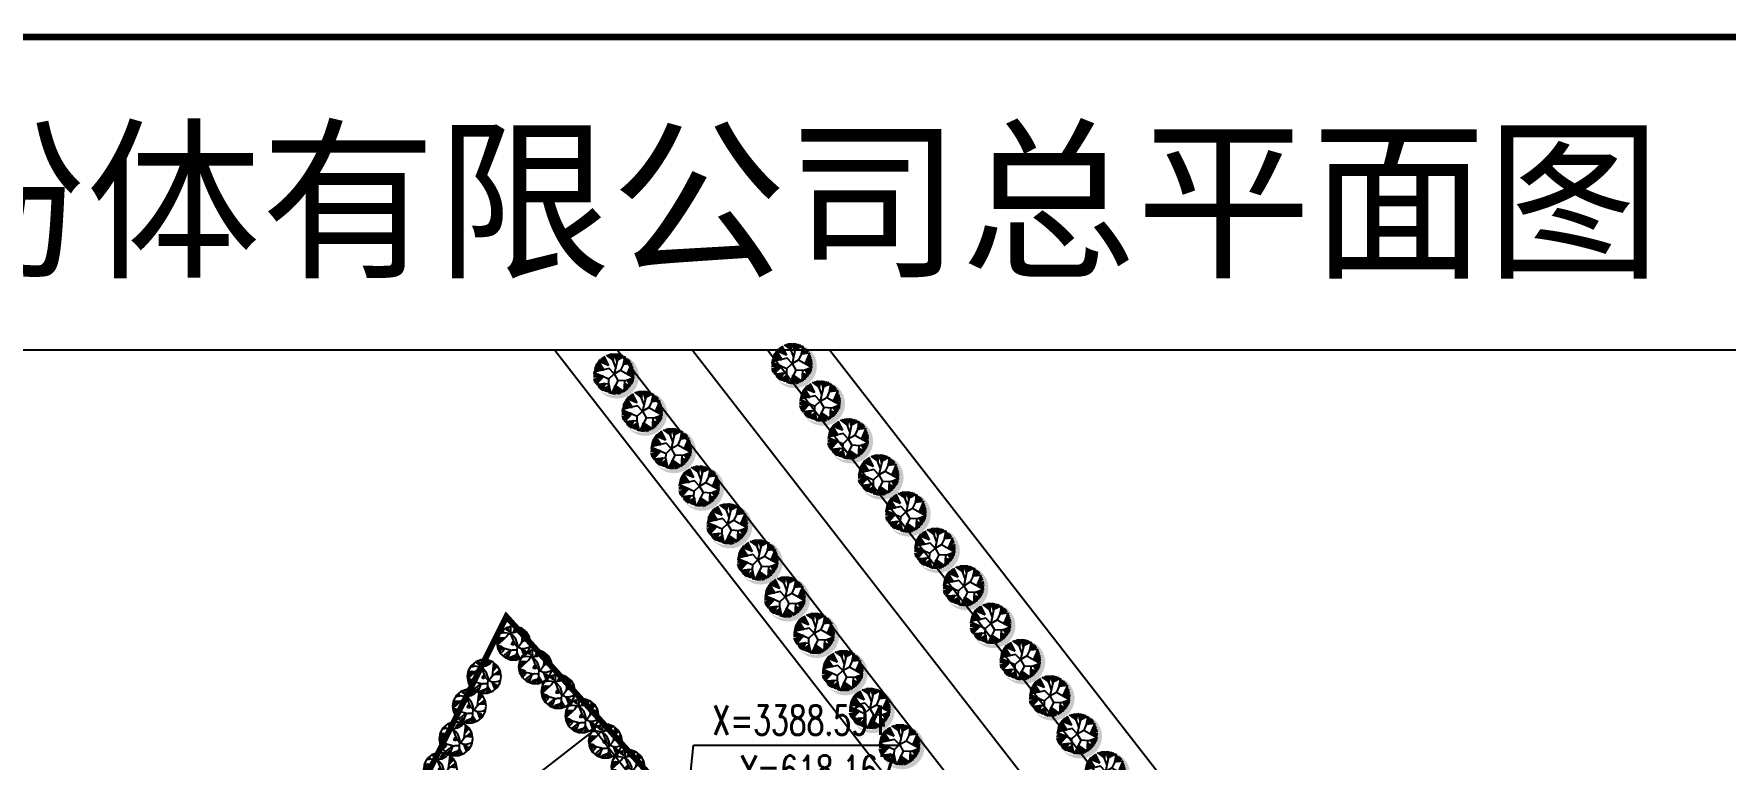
# Model space of a CAD drawing. Extents: x -17471 to 313636, y -71590 to 757901.
# Drawn here: x 88867 to 105992, y 26502 to 33851 of the extents above; entities that cross this region are included whole.
import ezdxf

# ---------------------------------------------------------------- set-up
doc = ezdxf.new("R2010")
doc.units = 0
doc.header["$LTSCALE"] = 1000
doc.header["$MEASUREMENT"] = 0
doc.linetypes.add('CENTER2', pattern=[1.125, 0.75, -0.125, 0.125, -0.125])
for name, color, linetype in [('A绿-1', 94, 'Continuous'), ('DIM_COOR', 3, 'Continuous'), ('JZD', 1, 'Continuous'), ('PUB_DIM', 3, 'Continuous'), ('PUB_TAB', 7, 'Continuous'), ('PUB_TEXT', 7, 'Continuous'), ('PUB_TITLE', 4, 'Continuous'), ('乔木', 93, 'Continuous'), ('道路', 2, 'Continuous')]:
    doc.layers.add(name, color=color, linetype=linetype)
doc.styles.add('_TCH_DIM', font='SIMPLEX', dxfattribs={"bigfont": 'GBCBIG'})
doc.styles.add('DIM', font='txt_____.ttf')
doc.styles.add('宋体', font='')
doc.styles.get('宋体').set_extended_font_data('SimSun')

# ---------------------------------------------------------------- blocks, each defined once
blk = doc.blocks.new('云杉')
at = {"layer": '道路', "linetype": 'CENTER2', "ltscale": 4}
h = blk.add_hatch(color=7, dxfattribs=at)
edge = h.paths.add_edge_path()
edge.add_ellipse((341642.9659094361, 74046.66497989596), major_axis=(-397.2453573062428, 585.0792942952565), ratio=0.9999999993520611, start_angle=107.07767182731021, end_angle=291.5808308227864, ccw=False)
edge.add_ellipse((341759.5108493344, 73960.43942414722), major_axis=(-409.208139567098, 601.4513970745475), ratio=0.9999999993529916, start_angle=95.53610480986013, end_angle=303.0120425622653)
at = {"color": 95}
for p, q in [((341327.9154484656, 74166.06309043094), (341113.9327861451, 74416.06854745196)), ((341476.3122477403, 74315.41853674134), (341133.7012320561, 74447.22044988442)), ((341133.7012320561, 74447.22044988442), (341327.9154484656, 74166.06309043094)), ((341476.3122477403, 74315.41853674134), (341152.6436668404, 74467.65789580684)), ((341476.3122477403, 74315.41853674134), (341183.1026983594, 74506.39237909415)), ((341224.5439703264, 74550.22350491927), (341476.3122477403, 74315.41853674124)), ((341271.5673755598, 74581.1997656768), (341476.3122477398, 74315.41853674177)), ((341318.5907807932, 74612.17602643436), (341476.3122477403, 74315.41853674136)), ((341611.6527772801, 74501.18247783328), (341713.9660661677, 74247.71830423479)), ((341766.4963000616, 74506.39237909415), (341672.2498503475, 74042.2955841356)), ((341766.4963000616, 74506.39237909415), (341996.4688617853, 74631.03363419263)), ((341969.1405130809, 74367.72689352054), (342237.9793073299, 74404.83390022589)), ((341996.4688617853, 74631.03363419263), (341971.0936193482, 74372.18079226531)), ((341971.0936193482, 74372.18079226531), (342023.6384824864, 74619.93424896413)), ((341971.0936193482, 74372.18079226531), (342070.6618877198, 74581.1997656768)), ((341971.0936193482, 74372.18079226531), (342106.581701782, 74550.22350491927)), ((342125.9371421297, 74539.9169611206), (341971.0936193482, 74372.18079226531)), ((342167.4390894583, 74506.39237909415), (341971.0936193482, 74372.18079226531)), ((342203.3589035204, 74457.35135200816), (341971.0936193482, 74372.18079226531)), ((342237.9793073299, 74404.83390022589), (342098.9351204377, 74053.28742017249)), ((341327.8944427355, 73946.29844931116), (340997.8001440589, 74052.16827025272)), ((341327.8944427354, 73946.29844931116), (340997.8001440589, 73982.5141555694)), ((340997.8001440589, 73845.69761811012), (341327.8944427355, 73946.29844931114)), ((341327.8944427355, 73946.29844931114), (340997.8001440589, 73917.95668342388)), ((341502.763256484, 74209.91728777754), (340999.1113120996, 74083.59456166874)), ((340999.1113120996, 74083.59456166874), (341502.763256484, 73873.2752128275)), ((341008.9037352302, 74147.64537379425), (341327.9154484656, 74166.06309043094)), ((341014.425193135, 73786.35004722547), (341327.8944427354, 73946.29844931116)), ((341019.9466510398, 74206.99294467892), (341327.9154484656, 74166.06309043094)), ((341025.4681089447, 74250.88069986556), (341327.9154484656, 74166.06309043094)), ((341327.9154484656, 74166.06309043094), (341039.3020913875, 74279.25200999268)), ((341039.3020913875, 73745.06724266925), (341327.8944427355, 73946.29844931116)), ((341327.9154484656, 74166.06309043094), (341069.7004475449, 74341.20453150776)), ((341078.0129720829, 73701.1794874826), (341327.8944427355, 73946.29844931116)), ((341327.9154484656, 74166.06309043094), (341091.8469545257, 74372.18079226531)), ((341327.8944427355, 73946.29844931116), (341097.0348582775, 73689.77414767059)), ((341671.084293959, 74041.59625030252), (341502.763256484, 74209.91728777754)), ((341502.763256484, 73873.2752128275), (341671.084293959, 74041.59625030252)), ((341502.763256484, 73704.95417535248), (341502.763256484, 73873.2752128275)), ((341671.084293959, 74041.59625030252), (341881.4855908028, 74167.83702840879)), ((341671.084293959, 74041.59625030252), (341797.3250720653, 73831.19495345875)), ((341971.0936193482, 74372.18079226531), (341881.4855908028, 74167.83702840879)), ((341881.4855908028, 74167.83702840879), (342334.8853228224, 73928.99189609465)), ((342334.8853228224, 73928.99189609465), (342054.0975140054, 73822.47957988235)), ((342098.9351204377, 74053.28742017249), (342269.7377491015, 74343.8094821382)), ((342098.9351204377, 74053.28742017249), (342305.7182385253, 74276.70368872376)), ((342098.9351204377, 74053.28742017249), (342327.8040701446, 74199.29135151068)), ((342330.5951367778, 74139.88715126448), (342098.9351204377, 74053.28742017249)), ((342344.3684438591, 74072.83798721159), (342098.9351204377, 74053.28742017249)), ((342098.9351204377, 74053.28742017249), (342333.3255280494, 73951.53789481186)), ((342344.3684438591, 74003.12724316673), (342098.9351204377, 74053.28742017249)), ((342327.8040701446, 73876.67387886766), (342111.1156192236, 73844.10847637331)), ((342208.9410367869, 73693.47789431436), (342111.1156192236, 73844.10847637331)), ((342111.1156192236, 73844.10847637331), (342233.8179350394, 73685.7196717846)), ((342269.7377491015, 73724.39752571037), (342111.1156192236, 73844.10847637331)), ((342327.8040701446, 73830.23780241211), (342111.1156192236, 73844.10847637331)), ((342111.1156192236, 73844.10847637331), (342280.7806649112, 73752.82546519901)), ((342300.1361052589, 73783.80172595655), (342111.1156192236, 73844.10847637331)), ((341097.0348582775, 73689.77414767059), (341502.763256484, 73727.0024763408)), ((341390.9595462647, 73716.74372864408), (341111.2023948734, 73670.20322672505)), ((341390.9595462646, 73716.74372864408), (341144.391817664, 73613.46060647084)), ((341163.7472580117, 73590.24256824306), (341390.9595462646, 73716.74372864408)), ((341191.3545475358, 73556.66135685508), (341390.9595462646, 73716.74372864408)), ((341227.3350369596, 73525.68509609753), (341390.9595462646, 73716.74372864408)), ((341266.045917655, 73497.31378597043), (341390.9595462647, 73716.74372864408)), ((341390.9595462647, 73716.74372864408), (341286.7608807492, 73488.77886583867)), ((341286.7608807492, 73488.77886583867), (341516.067153279, 73651.73858817262)), ((341516.067153279, 73651.73858817262), (341313.0693228884, 73481.85397027242)), ((341516.067153279, 73651.73858817262), (341365.553510665, 73456.03098141421)), ((341516.067153279, 73651.73858817267), (341418.0983738033, 73430.207992556)), ((341516.067153279, 73651.73858817261), (341465.1217790366, 73419.90144875733)), ((341586.9237752215, 73368.31210040244), (341502.763256484, 73704.95417535248)), ((341516.067153279, 73651.73858817262), (341523.1881000797, 73396.68341052956)), ((341797.3250720653, 73831.19495345875), (341586.9237752215, 73368.31210040244)), ((341647.6332667039, 73368.31210040244), (341719.9274428424, 73660.92016916834)), ((341711.2210456518, 73368.31210040244), (341719.9274428424, 73660.92016916834)), ((341719.9274428424, 73660.92016916834), (342016.8561193787, 73463.88231481836)), ((341976.6757526146, 73422.50639938776), (341719.9274428424, 73660.92016916834)), ((341910.2969070335, 73388.92518799979), (341719.9274428424, 73660.92016916834)), ((341772.0177579665, 73368.31210040244), (341719.9274428424, 73660.92016916834)), ((341854.9609772621, 73368.31210040244), (341719.9274428424, 73660.9201691684)), ((342054.0975140054, 73822.47957988235), (341797.3250720653, 73831.19495345875)), ((342016.8561193787, 73463.88231481836), (342029.3633480627, 73823.31910726566)), ((342025.7460160505, 73719.36304724938), (342208.9410367869, 73693.47789431436)), ((342025.7460160505, 73719.36304724938), (342231.0268684062, 73675.41312798591)), ((342222.7143438681, 73654.74341102704), (342025.7460160505, 73719.36304724938)), ((342025.7460160505, 73719.36304724938), (342042.9939228341, 73484.40229154132)), ((342192.3159877108, 73608.3073345715), (342025.7460160505, 73719.36304724938)), ((342025.7460160505, 73719.36304724938), (342103.8513105104, 73520.5318241982)), ((342128.7282087629, 73543.74986242598), (342025.7460160505, 73719.36304724938)), ((342159.1265649202, 73572.17780191461), (342025.7460160505, 73719.36304724938))]:
    blk.add_line(p, q, dxfattribs=at)
at = {"color": 95, "style": 'DIM', "flags": 1}
for tag in ['XVALUE', 'YVALUE']:
    blk.add_attdef(tag, (341671.084293959, 74041.59625030252), '', height=0.008835749991703779, rotation=90, dxfattribs=at)
blk = doc.blocks.new('124')
at = {"color": 95}
for p, q in [((341391.4123282723, 74654.04636101816), (341611.6527772801, 74501.18247783328)), ((341442.9752720558, 74676.67686921834), (341611.6527772801, 74501.18247783328)), ((341495.520135194, 74692.19331427789), (341611.6527772801, 74501.18247783328)), ((341611.6527772801, 74501.18247783328), (341572.9418965848, 74710.25808060632)), ((341628.2778263562, 74710.25808060632), (341631.0082176278, 74470.26284643727)), ((341630.4698770924, 74463.51810275191), (341672.5090382097, 74714.87889274216)), ((341672.5090382097, 74714.87889274216), (341755.8757727849, 74454.0938290178)), ((341755.8757727849, 74454.0938290178), (341719.4728948282, 74712.80640187522)), ((341755.8757727849, 74454.0938290178), (341769.2873666949, 74712.80640187522)), ((341766.4963000616, 74506.39237909415), (341799.6857228522, 74702.49985807655)), ((341766.4963000616, 74506.39237909415), (341860.5431105285, 74684.43509174812)), ((341879.8985508762, 74681.83014111768), (341766.4963000616, 74506.39237909415)), ((341937.9648719192, 74663.76537478925), (341766.4963000616, 74506.39237909416))]:
    blk.add_line(p, q, dxfattribs=at)
at = {"layer": 'PUB_DIM', "color": 95}
blk.add_blockref('云杉', (0, 0), dxfattribs=at)
blk = doc.blocks.new('吊瓜')
at = {"layer": 'A绿-1', "color": 124, "linetype": 'Continuous'}
for p, q in [((-254.1139243825019, 1170.805884577974), (-627.2951308949414, 1034.979047229041)), ((-266.1781295998517, 1169.802060630071), (-257.2251802666724, 670.6284641525635)), ((143.0172160880029, 1170.805873992191), (-254.1139243825019, 1170.805884577974)), ((243.4061447398126, 1153.46306383823), (71.56567533178895, 1033.601135661353)), ((516.198415447885, 1034.979016616089), (143.0172160880029, 1170.805873992191)), ((-1130.080829642611, 435.7824350616793), (-1199.041948340731, 44.68461249087704)), ((-1199.041948340731, 44.68461249087704), (-1130.080871556609, -346.4132175185805)), ((-1197.021894763297, 36.44401381228818), (-1044.515384457904, 76.16441567157017)), ((-1111.057469771666, 261.9525969765018), (-1176.657467578261, 232.2278159401249)), ((-1176.657467578261, 126.2374556801151), (-1056.419139359801, 187.1462312958101)), ((-1169.790393231684, -118.4212575652709), (-526.161170409483, 497.011612918126)), ((-907.6922711117804, 395.5397837898563), (-1163.041716740889, 329.977638461336)), ((-931.5152440293605, 779.708082606543), (-1130.080829642611, 435.7824350616793)), ((-983.7318413956818, 281.6776828071961), (-1111.057469771666, 261.9525969765018)), ((-1056.419139359801, 187.1462312958101), (-972.7763985856, 273.004268004639)), ((-1044.515384457904, 76.16441567157017), (-914.7913190586987, 165.6496821663241)), ((-857.3385112508113, 256.6652714989032), (-983.7318413956818, 281.6776828071961)), ((-642.6527019722998, 737.6348884842228), (-935.0347362740577, 687.2852811119446)), ((-627.2951308949414, 1034.979047229041), (-931.5152440293605, 779.708082606543)), ((-914.7913190586987, 165.6496821663241), (-823.4963349564496, 294.1065696022342)), ((-755.3979767544806, 843.5904426834459), (-911.6831166012707, 786.6170722267489)), ((-633.0930149300984, 370.7540908119554), (-907.6922711117804, 395.5397837898563)), ((-823.4963349564496, 294.1065696022342), (-789.3781549199048, 395.1915463707337)), ((-781.7343390210444, 901.1004832527469), (-789.3781430467061, 908.8043394348497)), ((-753.4181600316224, 857.0180728218402), (-781.7343390210444, 901.1004832527469)), ((-741.886727498335, 805.9094537994752), (-753.4181600316224, 857.0180728218402)), ((-748.5309024079615, 753.9390792152772), (-741.886727498335, 805.9094537994752)), ((-350.6828814252076, 684.9474997780198), (-642.6527019722998, 737.6348884842228)), ((-585.4970860703761, 1047.472703864325), (-503.069172118514, 938.0260639450426)), ((-526.161170409483, 497.011612918126), (-388.4830914242921, 705.0641678116153)), ((-503.069172118514, 938.0260639450426), (-388.1793145879201, 863.3718700668687)), ((-457.2539867146552, 1003.29091637348), (-490.4236103280127, 1080.008593871338)), ((-449.6947712644032, 908.8043505928363), (-457.2539867146552, 1003.29091637348)), ((-439.967987607306, 1086.881999232515), (-456.4434305890027, 1104.588136126746)), ((-401.613319228476, 1019.956750704987), (-439.967987607306, 1086.881999232515)), ((-402.0988422616065, 868.0278982422242), (-388.4615030034474, 943.9495189926456)), ((-388.4615030034474, 943.9495189926456), (-401.613319228476, 1019.956750704987)), ((-388.1793145879201, 863.3718700668687), (-286.5425570710358, 835.4919836304034)), ((-94.3411429150874, 535.5779911300997), (-350.6828814252076, 684.9474997780198)), ((-259.4294531091145, 721.4031643173585), (57.57303078337281, 771.7944404861773)), ((-257.2251802666724, 670.6284641525635), (-89.52856242495182, 223.9872784874315)), ((-96.3956367715291, 737.600082709534), (372.4597830549901, 1096.34761526798)), ((95.45391762418149, 307.5425290367493), (-94.3411429150874, 535.5779911300997)), ((-48.9163528187928, 862.1948649666156), (-89.52856242495182, 745.8406198761295)), ((-82.77988593415648, 223.9872784874315), (19.6583918825927, -5.068712208521902)), ((71.56567533178895, 1033.601135661353), (-48.9163528187928, 862.1948649666156)), ((57.57303078337281, 771.7944404861773), (338.2230952994287, 927.5679842254976)), ((81.07388198537228, 890.0546441337938), (59.88950321833545, 851.8309801361393)), ((290.8836758868274, 1137.124067332494), (81.07388198537228, 890.0546441337938)), ((195.8102158800903, 28.34555475925299), (95.45391762418149, 307.5425290367493)), ((204.664387680692, -28.92241551663028), (195.8102464930125, 28.34537623141659)), ((519.7076476351795, 121.4883115074481), (267.4083719031041, -231.8127059676772)), ((338.2230952994287, 927.5679842254976), (474.4003174082463, 1063.811700370061)), ((501.5134213702258, 101.6579217216859), (603.4539557234821, 965.9197994491915)), ((820.4185149923869, 779.7080356857623), (516.198415447885, 1034.979016616089)), ((997.4819448725757, 484.8429101250003), (519.7076476351795, 121.4883115074481)), ((535.4935993925756, 411.5305431625675), (848.0638792292302, 737.600082709534)), ((1092.555405022329, 150.6749115249986), (596.5868813769048, 191.4513635895128)), ((610.2026322142192, 615.4128040573487), (673.6787625090656, 656.1258867523502)), ((671.4143120543304, 917.0448880455369), (611.9848144785938, 681.4599654457415)), ((611.9848144785938, 681.4599654457415), (623.8183830515918, 493.083447577701)), ((673.6787625090656, 656.1258867523502), (719.4021196619578, 716.0937849304537)), ((719.4021196619578, 716.0937849304537), (741.8577924028941, 788.0834852478365)), ((738.3372950808116, 863.4119678757052), (732.5076013342914, 884.3668727180848)), ((741.8577924028941, 788.0834852478365), (738.3372950808116, 863.4119678757052)), ((990.7332683817804, 476.7444510719652), (800.4679503695079, 175.1123670837769)), ((1018.984082152063, 435.7823775551151), (820.4185149923869, 779.7080356857623)), ((856.4356622473424, 285.0067327759098), (1043.57756331125, 292.2308577797303)), ((1087.945179821676, 44.68455126498884), (1018.984082152063, 435.7823775551151)), ((1018.984040238065, -346.4133900382658), (1087.945179821676, 44.68442881320516)), ((1043.57756331125, 292.2308577797303), (1065.442301203424, 297.4417235634173)), ((-1053.320524190276, -142.3990039565688), (-1183.406144068998, -150.9571724631896)), ((-941.4410763486085, -263.2532187202087), (-1142.677289269763, -256.9475327231994)), ((-1130.080871556609, -346.4132175185805), (-931.5153228505078, -690.3388862350112)), ((-1051.691554711622, -372.8676653602233), (-1088.332683919245, -379.2768892028471)), ((-881.9110213978711, -183.9017450072934), (-1053.320524190276, -142.3990039565688)), ((-880.2401314957679, -379.5611447074552), (-1051.691554711622, -372.8676653602233)), ((-1000.007900260287, -566.8201538779904), (-917.6660068257625, -437.7607378699904)), ((-205.0848476155224, -452.7313345649382), (-941.4410763486085, -263.2532187202087)), ((-938.7962204201758, -672.8105141380001), (-741.0925540192547, -475.4811665275265)), ((-931.5153228505078, -690.3388862350112), (-627.2952370389394, -945.6098834731747)), ((-917.6660068257625, -437.7607378699904), (-898.0673657639563, -379.2768892028471)), ((-735.0335494263709, -281.527066395538), (-881.9110213978711, -183.9017450072934)), ((-721.4177985890565, -444.4907971122375), (-880.2401314957679, -379.5611447074552)), ((-741.0925540192547, -475.4811665275265), (-653.4574422582082, -314.0629812934567)), ((-671.697547744101, -745.9370490768124), (-735.0335494263709, -827.6757855155593)), ((-422.1888585789857, -543.7132837035824), (-671.697547744101, -745.9370490768124)), ((-627.2952370389394, -945.6098834731747), (-254.1140449746308, -1081.43676087643)), ((-569.0373038991384, -843.2223613479291), (-619.4772640927258, -917.327148983728)), ((-483.946488402682, -778.1593449332868), (-569.0373038991384, -843.2223613479291)), ((-520.2044496758754, -821.6313315131774), (-524.403793500227, -811.3368133285185)), ((-503.9577124341304, -905.9712673881222), (-520.2044496758754, -821.6313315131774)), ((-517.5367297394696, -990.781594345819), (-503.9577124341304, -905.9712673881222)), ((-381.7344149334967, -746.122881100433), (-483.946488402682, -778.1593449332868)), ((-470.059198592513, -1015.219050190703), (-273.045203946429, -485.2672494628569)), ((-118.5627836449567, -439.0220990874877), (-422.1888585789857, -543.7132837035824)), ((-247.0517305596295, -916.7947972991606), (-415.7145930989209, -1031.558046696438)), ((-259.4294531091145, -1072.334498760953), (-190.6029772980983, -1026.609368202939)), ((-254.1140449746308, -1081.43676087643), (143.0170954958739, -1081.436792633787)), ((127.8498594061675, -786.8993331649472), (-247.0517305596295, -916.7947972991606)), ((-245.8137022717419, -1064.093961308252), (-50.75755469636351, -969.5315921523725)), ((-190.6029772980983, -1026.609368202939), (-141.5661611779506, -960.1017597892424)), ((-141.5661611779506, -960.1017597892424), (-118.2335683091223, -880.833472035185)), ((202.5588923708856, -444.4907971122375), (-118.5627836449567, -439.0220990874877)), ((-118.2335683091223, -880.833472035185), (-116.76006381349, -852.1132665374389)), ((-50.75755469636351, -969.5315921523725), (100.1930337683734, -813.9589008071562)), ((19.6583918825927, -5.068712208521902), (194.2606472269836, -185.2749828078886)), ((66.75657756491273, -1080.432957813995), (270.5192485587177, -770.7024150588622)), ((100.1930337683734, -813.9589008071562), (188.8311947123584, -616.1402493217101)), ((143.0170954958739, -1081.436792633787), (516.1983093039453, -945.609975312007)), ((182.1944648997014, -615.6950652816449), (204.664387680692, -28.92241551663028)), ((188.8311947123584, -616.1402493217101), (188.9431413904967, -615.6950652816449)), ((392.8242103830999, -998.8800536849667), (188.9431413904967, -648.3730582931166)), ((194.2606472269836, -185.2749828078886), (419.9672719733062, -294.8959986426999)), ((241.3795527235925, -931.890990326654), (209.4259665743884, -901.1302308776503)), ((304.4994267241418, -1031.558046696438), (241.3795527235925, -931.890990326654)), ((419.9672719733062, -294.8959986426999), (669.5547172324004, -320.7098477103864)), ((460.7845665709319, -305.9645222404142), (620.9359566466155, -723.1956199386259)), ((583.5436262385192, -444.1547259071012), (515.1291720644658, -436.3923380592023)), ((516.1983093039453, -945.609975312007), (820.4184361712396, -690.3390269973388)), ((744.4838994757592, -504.2134813048979), (583.5436262385192, -444.1547259071012)), ((617.0697065607965, -444.4907971122375), (631.5224645392009, -580.968171284454)), ((620.9359566466155, -723.1956199386259), (684.911665035921, -819.5773261764189)), ((719.7426687971893, -590.1372454383527), (630.5670595423289, -542.3826980331069)), ((631.5224645392009, -580.968171284454), (691.7816248671588, -704.2718185165068)), ((669.5547172324004, -320.7098477103864), (912.9190543429431, -259.6029986121794)), ((691.7816248671588, -704.2718185165068), (752.8720213667693, -770.7024150588622)), ((827.5810540453967, -697.2479696967712), (719.7426687971893, -590.1372454383527)), ((875.1769830481353, -615.6950652816449), (744.4838994757592, -504.2134813048979)), ((820.4184361712396, -690.3390269973388), (1018.984040238065, -346.4133900382658)), ((912.9190543429431, -259.6029986121794), (1065.442301203424, -167.2961689689328))]:
    blk.add_line(p, q, dxfattribs=at)
at = {"layer": 'A绿-1', "color": 124}
for centre, radius in [((-140.7320192082698, -11.97500989223772), 49.61832947383164), ((-135.3481085999665, -33.49339463497745), 43.37211609927554), ((-97.66429989175231, 63.33933756564511), 56.2016898583307), ((-92.28038928350725, 31.06176016543759), 52.98916507313913), ((-65.36351044017647, 25.68216383670369), 46.28802320488671), ((-81.51345956164005, -44.25258729244524), 32.72336929275366)]:
    blk.add_circle(centre, radius, dxfattribs=at)
blk = doc.blocks.new('A$C43DF018A')
at = {"linetype": 'Continuous', "elevation": -134.6374}
blk.add_lwpolyline([(0.3340671964688227, 268.2521783011034), (337.3454593041679, 268.2521783011034), (337.3454593041679, 236.5452638766728), (0.3340671964688227, 236.5452638766728)], close=True, dxfattribs=at)
at = {"linetype": 'Continuous', "flags": 128}
for points, elevation in [([(147.5334344608709, 236.5452638766728), (246.6972910978366, 108.8758141468279), (244.9411023119465, 94.83484734594822), (216.409776026383, 72.62056850409135)], -90.984), ([(175.3901549569564, 236.5452638766728), (264.0561950178817, 122.3913278738037), (278.0808172731195, 120.6371833994053), (337.3454593040515, 166.7801937297918)], -90.984), ([(151.5484328224557, 198.0892120175995), (142.0881248568185, 190.6986392172985)], -134.821), ([(158.9166751679732, 188.6176965725608), (151.5445719406707, 198.0861958232708)], -134.821)]:
    blk.add_lwpolyline(points, dxfattribs=dict(at, elevation=elevation))
for points, elevation in [([(153.8645073008956, 236.5452638766728), (250.6532095213188, 111.9337292737328, -0.4138724593338385), (248.0219928096049, 90.89679589075968), (227.1720976001816, 74.6632222617045, -0.4142135623690335), (210.331517579616, 76.7596154906787), (207.3782442166703, 80.55270760599524, -0.4137353127775728), (208.071890840074, 86.16221689572558), (213.014873010572, 90.02376873139292, -0.4142135624222082), (214.4185381130083, 89.85136142140254), (215.0341670095222, 89.06332521513104)], -134.821), ([(337.3454593041679, 160.4433838035911), (281.161718480289, 116.6991402721033, -0.4145547477021626), (260.100268278853, 119.3334234505892), (169.0590821169317, 236.5452638766728)], -90.984)]:
    blk.add_lwpolyline(points, format="xyb", dxfattribs=dict(at, elevation=elevation))
at = {"layer": 'DIM_COOR', "color": 3, "linetype": 'Continuous'}
for p, q in [((160.2860523704439, 183.9517047530971), (161.57553046674, 196.5149467498995)), ((161.57553046674, 196.5149467498995), (182.58553046674, 196.5149467498995))]:
    blk.add_line(p, q, dxfattribs=at)
at = {"layer": 'JZD', "color": 1, "linetype": 'Continuous', "const_width": 0.6, "elevation": -0.9239999999999924, "flags": 128}
blk.add_lwpolyline([(142.6303211331833, 209.5506343664601), (245.6753211332252, 95.84263436635956), (174.0933211331721, 41.00763436639681), (103.6503211332019, 131.6606343663298)], close=True, dxfattribs=at)
at = {"layer": 'PUB_TITLE', "color": 7, "const_width": 0.6682500000012462, "elevation": -134.6374}
blk.add_lwpolyline([(0.3340671964688227, 0.9521783008240163), (337.3454593041679, 0.9521783008240163), (337.3454593041679, 268.2521783011034), (0.3340671964688227, 268.2521783011034)], close=True, dxfattribs=at)
at = {"layer": 'PUB_TITLE', "color": 6, "elevation": -90.984}
blk.add_lwpolyline([(161.4617947089719, 236.5452638766728), (337.3454593042843, 10.10216820752248)], dxfattribs=at)
at = {"layer": 'PUB_DIM', "color": 95, "xscale": 0.003084588505603371, "yscale": 0.003084588505603371, "zscale": 0.003084588505603371, "rotation": 358.6211329122394}
for p in [(-887.5489812878659, 32.22110995138064), (-905.5694920014357, 31.17441591015086), (-884.7027701361803, 28.41984835965559), (-902.7001409216318, 27.39676621602848), (-881.8563753340859, 24.5994602846913), (-899.7815715820761, 23.61192293278873), (-896.9353604303906, 19.81066134106368), (-878.7712352426024, 20.94376307819039), (-894.0889656282961, 15.99027326609939), (-876.0161146013997, 17.1951416307129), (-873.0771600870648, 13.50313795823604), (-891.0038255368127, 12.33457605959848), (-870.1758538684808, 9.720156545285136), (-888.24870489561, 8.585954612120986), (-867.4394655498909, 5.900022361427546), (-885.3097503812751, 4.893950939644128), (-864.4274182470981, 2.225198672153056), (-882.408444162691, 1.110969526693225), (-879.6720558441011, -2.709164657164365), (-861.4519173384178, -1.448947974015027), (-876.6600085413083, -6.383988346438855), (-858.678982625599, -5.286092879250646), (-855.831669572508, -9.106396324001253)]:
    blk.add_blockref('124', p, dxfattribs=at)
at = {"layer": '乔木', "xscale": 0.001497600007569417, "yscale": 0.001497600007569417, "zscale": 0.001497600007569417}
for p in [(143.4438833444146, 206.8039518101141), (145.6542974250624, 204.3969769920222), (140.4685660860268, 203.4058697139844), (138.9668582148151, 200.4041966767982), (147.9523126620334, 201.8997014765628), (150.360885333037, 199.4361088830046), (137.6056427640142, 197.1126643256284), (152.7393393674865, 196.8505638013594), (136.0189048396423, 193.9977557375096), (155.0342325506499, 194.2491928241216)]:
    blk.add_blockref('吊瓜', p, dxfattribs=at)
at = {"layer": 'PUB_TAB', "color": 7, "lineweight": -3, "style": '宋体'}
blk.add_text('安徽优拓粉体有限公司总平面图 ', height=12.99211426485761, dxfattribs=at).set_placement((11.45387244713493, 245.2007060823962, -13.4821))
at = {"layer": 'PUB_TEXT', "linetype": 'Continuous', "style": '_TCH_DIM', "width": 0.7058823529411765}
for s, p in [('X=3388.594', (163.48553046674, 197.5649467498995)), ('Y=618.167', (166.38553046674, 192.4899467498995))]:
    blk.add_text(s, height=2.975, dxfattribs=at).set_placement(p)

msp = doc.modelspace()

# ---------------------------------------------------------------- block references
at = {"xscale": 100, "yscale": 100, "zscale": 100}
msp.add_blockref('A$C43DF018A', (79388.89428172773, 6992.1053884672), dxfattribs=at)

doc.saveas('drawing.dxf')
